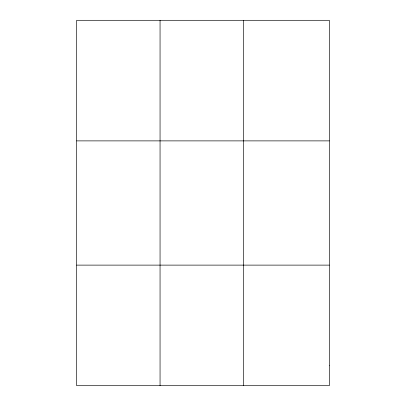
<?xml version="1.0" encoding="UTF-8"?>
<svg xmlns="http://www.w3.org/2000/svg" width="406" height="406" viewBox="0 0 406 406"><rect width="100%" height="100%" fill="white"/><g stroke="black" fill="none" stroke-linecap="round" stroke-linejoin="round"><path stroke-width="0.61" d="M160.055 385.7L160.055 20.3M243.422 385.7L243.422 20.3M76.688 140.882L329.312 140.882M76.688 265.118L329.312 265.118M329.312 365.603L329.312 385.7L76.688 385.7L76.688 20.3L329.312 20.3L329.312 365.603"/></g></svg>
